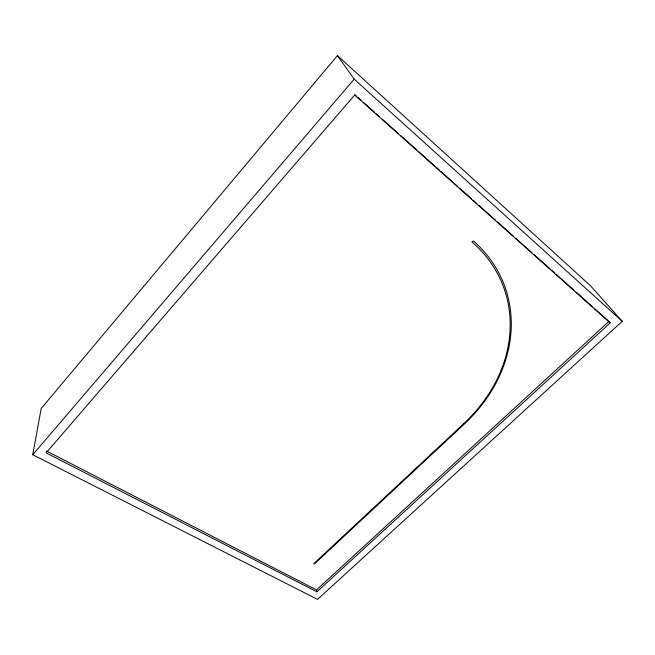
<?xml version="1.0" encoding="UTF-8"?>
<svg xmlns="http://www.w3.org/2000/svg" width="655" height="655" viewBox="0 0 655 655"><rect width="100%" height="100%" fill="white"/><g stroke="black" fill="none" stroke-linecap="round" stroke-linejoin="round"><path stroke-width="0.98" d="M32.75 454.726L41.191 408.499L337.448 55.609L590.335 285.596L622.25 321.31L317.528 599.39L32.75 454.726L354.199 79.173L337.448 55.609M316.914 591.825L316.512 589.901L608.921 321.425L610.206 322.907L316.914 591.825L46.128 452.867L354.715 95L610.206 322.907M46.431 450.967L316.512 589.901M354.781 94.647L356.312 96.007M357.835 97.374L360.889 100.1M363.943 102.819L374.627 112.357M376.15 113.716L379.204 116.443M382.258 119.161L398.281 133.464M400.573 135.511L416.605 149.807M418.889 151.854L434.92 166.157M436.443 167.516L439.497 170.243M441.02 171.602L453.235 182.499M454.758 183.858L457.812 186.585M460.105 188.632L471.551 198.842M473.074 200.209L476.889 203.607M479.182 205.654L495.205 219.957M497.497 221.996L513.528 236.299M515.812 238.346L531.844 252.642M534.128 254.689L550.159 268.992M551.682 270.351L554.736 273.078M556.259 274.437L573.813 290.099M576.105 292.146L592.128 306.442M594.421 308.489L608.921 321.425M354.199 79.173L622.25 321.31M463.715 423.695L313.819 563.636L314.408 563.947L464.28 424.096A155.071 129.158 -20.8 0 0 473.491 240.958L471.887 241.875A153.36 127.668 -20.8 0 1 463.715 423.695"/></g></svg>
